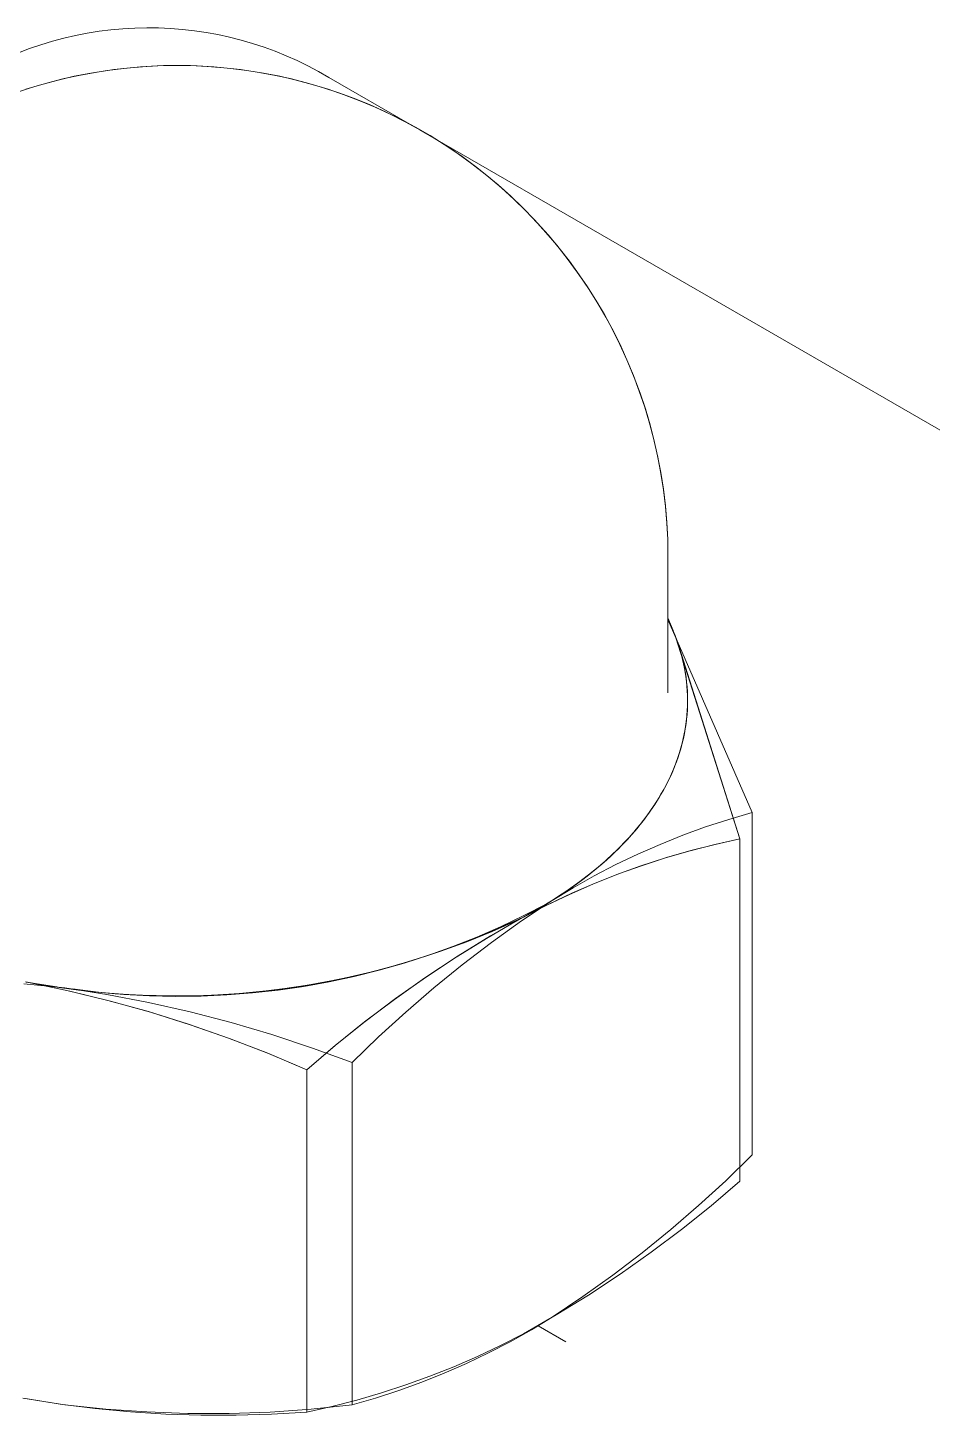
# Model space of a CAD drawing. Header units: inches. Extents: x -4 to 147, y -1 to 99.
# Drawn here: x 142.059 to 142.417, y 33.542 to 34.091 of the extents above; entities that cross this region are included whole.
import ezdxf

# ---------------------------------------------------------------- set-up
doc = ezdxf.new("R2010")
doc.units = ezdxf.units.IN
doc.layers.add('ZANO_R', color=7, linetype='Continuous', lineweight=0)

msp = doc.modelspace()

# ---------------------------------------------------------------- linework, layer by layer
at = {"layer": 'ZANO_R'}
for p, q in [((142.07317, 34.08724), (142.07778, 34.0883)), ((142.07778, 34.0883), (142.08242, 34.08921)), ((142.08242, 34.08921), (142.0871, 34.08996)), ((142.0871, 34.08996), (142.0918, 34.09055)), ((142.0918, 34.09055), (142.09651, 34.09098)), ((142.09651, 34.09098), (142.10124, 34.09125)), ((142.10124, 34.09125), (142.10597, 34.09136)), ((142.10597, 34.09136), (142.1107, 34.0913)), ((142.1107, 34.0913), (142.11543, 34.09109)), ((142.11543, 34.09109), (142.12015, 34.09072)), ((142.12015, 34.09072), (142.12485, 34.09018)), ((142.12485, 34.09018), (142.12953, 34.08949)), ((142.12953, 34.08949), (142.13419, 34.08864)), ((142.13419, 34.08864), (142.13882, 34.08763)), ((142.13882, 34.08763), (142.1434, 34.08646)), ((142.05516, 34.08143), (142.05958, 34.08311)), ((142.05958, 34.08311), (142.06406, 34.08464)), ((142.06406, 34.08464), (142.06859, 34.08602)), ((142.06859, 34.08602), (142.07317, 34.08724)), ((142.1434, 34.08646), (142.14795, 34.08514)), ((142.14795, 34.08514), (142.15245, 34.08366)), ((142.15245, 34.08366), (142.15689, 34.08203)), ((142.15689, 34.08203), (142.16128, 34.08026)), ((142.16128, 34.08026), (142.1656, 34.07833)), ((142.1656, 34.07833), (142.16986, 34.07626)), ((142.06674, 34.06954), (142.07321, 34.07119)), ((142.06674, 34.06954), (142.07321, 34.07119)), ((142.06674, 34.06954), (142.07321, 34.07119)), ((142.06674, 34.06954), (142.07321, 34.07119)), ((142.07084, 34.07061), (142.07729, 34.07211)), ((142.07321, 34.07119), (142.07973, 34.07261)), ((142.07321, 34.07119), (142.07973, 34.07261)), ((142.07321, 34.07119), (142.07973, 34.07261)), ((142.07321, 34.07119), (142.07973, 34.07261)), ((142.07729, 34.07211), (142.08378, 34.07338)), ((142.07973, 34.07261), (142.08629, 34.07381)), ((142.07973, 34.07261), (142.08629, 34.07381)), ((142.07973, 34.07261), (142.08629, 34.07381)), ((142.07973, 34.07261), (142.08629, 34.07381)), ((142.08378, 34.07338), (142.09032, 34.07444)), ((142.08629, 34.07381), (142.0929, 34.07479)), ((142.08629, 34.07381), (142.0929, 34.07479)), ((142.08629, 34.07381), (142.0929, 34.07479)), ((142.08629, 34.07381), (142.0929, 34.07479)), ((142.09032, 34.07444), (142.09689, 34.07527)), ((142.0929, 34.07479), (142.09947, 34.07553)), ((142.0929, 34.07479), (142.09947, 34.07553)), ((142.0929, 34.07479), (142.09947, 34.07553)), ((142.0929, 34.07479), (142.09947, 34.07553)), ((142.09689, 34.07527), (142.10348, 34.07588)), ((142.09947, 34.07553), (142.10608, 34.07605)), ((142.09947, 34.07553), (142.10608, 34.07605)), ((142.09947, 34.07553), (142.10608, 34.07605)), ((142.09947, 34.07553), (142.10608, 34.07605)), ((142.10348, 34.07588), (142.11009, 34.07626)), ((142.10608, 34.07605), (142.11269, 34.07635)), ((142.10608, 34.07605), (142.11269, 34.07635)), ((142.10608, 34.07605), (142.11269, 34.07635)), ((142.10608, 34.07605), (142.11269, 34.07635)), ((142.11009, 34.07626), (142.11671, 34.07641)), ((142.11269, 34.07635), (142.11931, 34.07641)), ((142.11269, 34.07635), (142.11931, 34.07641)), ((142.11269, 34.07635), (142.11931, 34.07641)), ((142.11269, 34.07635), (142.11931, 34.07641)), ((142.11671, 34.07641), (142.12333, 34.07635)), ((142.11931, 34.07641), (142.12593, 34.07626)), ((142.11931, 34.07641), (142.12593, 34.07626)), ((142.11931, 34.07641), (142.12593, 34.07626)), ((142.11931, 34.07641), (142.12593, 34.07626)), ((142.12333, 34.07635), (142.12995, 34.07605)), ((142.12593, 34.07626), (142.13254, 34.07588)), ((142.12593, 34.07626), (142.13254, 34.07588)), ((142.12593, 34.07626), (142.13254, 34.07588)), ((142.12593, 34.07626), (142.13254, 34.07588)), ((142.12995, 34.07605), (142.13655, 34.07553)), ((142.13254, 34.07588), (142.13913, 34.07527)), ((142.13254, 34.07588), (142.13913, 34.07527)), ((142.13254, 34.07588), (142.13913, 34.07527)), ((142.13254, 34.07588), (142.13913, 34.07527)), ((142.13655, 34.07553), (142.14313, 34.07479)), ((142.13913, 34.07527), (142.1457, 34.07444)), ((142.13913, 34.07527), (142.1457, 34.07444)), ((142.13913, 34.07527), (142.1457, 34.07444)), ((142.13913, 34.07527), (142.1457, 34.07444)), ((142.14313, 34.07479), (142.14973, 34.07381)), ((142.1457, 34.07444), (142.15224, 34.07338)), ((142.1457, 34.07444), (142.15224, 34.07338)), ((142.1457, 34.07444), (142.15224, 34.07338)), ((142.1457, 34.07444), (142.15224, 34.07338)), ((142.14973, 34.07381), (142.15629, 34.07261)), ((142.15224, 34.07338), (142.15874, 34.07211)), ((142.15224, 34.07338), (142.15874, 34.07211)), ((142.15224, 34.07338), (142.15874, 34.07211)), ((142.15224, 34.07338), (142.15874, 34.07211)), ((142.15629, 34.07261), (142.16281, 34.07119)), ((142.15874, 34.07211), (142.16519, 34.07061)), ((142.15874, 34.07211), (142.16519, 34.07061)), ((142.15874, 34.07211), (142.16519, 34.07061)), ((142.15874, 34.07211), (142.16519, 34.07061)), ((142.16281, 34.07119), (142.16928, 34.06954)), ((142.16986, 34.07626), (142.17404, 34.07404)), ((142.17404, 34.07404), (142.17815, 34.07169)), ((142.17815, 34.07169), (142.21017, 34.0532)), ((142.054, 34.06558), (142.06034, 34.06767)), ((142.054, 34.06558), (142.06034, 34.06767)), ((142.054, 34.06558), (142.06034, 34.06767)), ((142.054, 34.06558), (142.06034, 34.06767)), ((142.05811, 34.06696), (142.06444, 34.0689)), ((142.06034, 34.06767), (142.06674, 34.06954)), ((142.06034, 34.06767), (142.06674, 34.06954)), ((142.06034, 34.06767), (142.06674, 34.06954)), ((142.06034, 34.06767), (142.06674, 34.06954)), ((142.06444, 34.0689), (142.07084, 34.07061)), ((142.16519, 34.07061), (142.17158, 34.0689)), ((142.16519, 34.07061), (142.17158, 34.0689)), ((142.16519, 34.07061), (142.17158, 34.0689)), ((142.16519, 34.07061), (142.17158, 34.0689)), ((142.16928, 34.06954), (142.17569, 34.06767)), ((142.17158, 34.0689), (142.17791, 34.06696)), ((142.17158, 34.0689), (142.17791, 34.06696)), ((142.17158, 34.0689), (142.17791, 34.06696)), ((142.17158, 34.0689), (142.17791, 34.06696)), ((142.17569, 34.06767), (142.18203, 34.06558)), ((142.17791, 34.06696), (142.18418, 34.06482)), ((142.17791, 34.06696), (142.18418, 34.06482)), ((142.17791, 34.06696), (142.18418, 34.06482)), ((142.17791, 34.06696), (142.18418, 34.06482)), ((142.18203, 34.06558), (142.18829, 34.06328)), ((142.18418, 34.06482), (142.19036, 34.06246)), ((142.18418, 34.06482), (142.19036, 34.06246)), ((142.18418, 34.06482), (142.19036, 34.06246)), ((142.18418, 34.06482), (142.19036, 34.06246)), ((142.18829, 34.06328), (142.19447, 34.06076)), ((142.19036, 34.06246), (142.19647, 34.05989)), ((142.19036, 34.06246), (142.19647, 34.05989)), ((142.19036, 34.06246), (142.19647, 34.05989)), ((142.19036, 34.06246), (142.19647, 34.05989)), ((142.19447, 34.06076), (142.20056, 34.05803)), ((142.19647, 34.05989), (142.20248, 34.05712)), ((142.19647, 34.05989), (142.20248, 34.05712)), ((142.19647, 34.05989), (142.20248, 34.05712)), ((142.19647, 34.05989), (142.20248, 34.05712)), ((142.20056, 34.05803), (142.20655, 34.05509)), ((142.20248, 34.05712), (142.20839, 34.05414)), ((142.20248, 34.05712), (142.20839, 34.05414)), ((142.20248, 34.05712), (142.20839, 34.05414)), ((142.20248, 34.05712), (142.20839, 34.05414)), ((142.20655, 34.05509), (142.21244, 34.05196)), ((142.20839, 34.05414), (142.2142, 34.05096)), ((142.20839, 34.05414), (142.2142, 34.05096)), ((142.20839, 34.05414), (142.2142, 34.05096)), ((142.20839, 34.05414), (142.2142, 34.05096)), ((142.21244, 34.05196), (142.21822, 34.04862)), ((142.2142, 34.05096), (142.2199, 34.04759)), ((142.2142, 34.05096), (142.2199, 34.04759)), ((142.2142, 34.05096), (142.2199, 34.04759)), ((142.2142, 34.05096), (142.2199, 34.04759)), ((142.21822, 34.04862), (142.22388, 34.04508)), ((142.2199, 34.04759), (142.22548, 34.04403)), ((142.2199, 34.04759), (142.22548, 34.04403)), ((142.2199, 34.04759), (142.22548, 34.04403)), ((142.2199, 34.04759), (142.22548, 34.04403)), ((142.22025, 34.04738), (142.88646, 33.66274)), ((142.22388, 34.04508), (142.22941, 34.04135)), ((142.22548, 34.04403), (142.23094, 34.04028)), ((142.22548, 34.04403), (142.23094, 34.04028)), ((142.22548, 34.04403), (142.23094, 34.04028)), ((142.22548, 34.04403), (142.23094, 34.04028)), ((142.22941, 34.04135), (142.23482, 34.03743)), ((142.23094, 34.04028), (142.23626, 34.03634)), ((142.23094, 34.04028), (142.23626, 34.03634)), ((142.23094, 34.04028), (142.23626, 34.03634)), ((142.23094, 34.04028), (142.23626, 34.03634)), ((142.23482, 34.03743), (142.24008, 34.03334)), ((142.23626, 34.03634), (142.24145, 34.03222)), ((142.23626, 34.03634), (142.24145, 34.03222)), ((142.23626, 34.03634), (142.24145, 34.03222)), ((142.23626, 34.03634), (142.24145, 34.03222)), ((142.24008, 34.03334), (142.24521, 34.02906)), ((142.24145, 34.03222), (142.24649, 34.02794)), ((142.24145, 34.03222), (142.24649, 34.02794)), ((142.24145, 34.03222), (142.24649, 34.02794)), ((142.24145, 34.03222), (142.24649, 34.02794)), ((142.24521, 34.02906), (142.25018, 34.02461)), ((142.24649, 34.02794), (142.25139, 34.02348)), ((142.24649, 34.02794), (142.25139, 34.02348)), ((142.24649, 34.02794), (142.25139, 34.02348)), ((142.24649, 34.02794), (142.25139, 34.02348)), ((142.25018, 34.02461), (142.255, 34.01999)), ((142.25139, 34.02348), (142.25613, 34.01886)), ((142.25139, 34.02348), (142.25613, 34.01886)), ((142.25139, 34.02348), (142.25613, 34.01886)), ((142.25139, 34.02348), (142.25613, 34.01886)), ((142.255, 34.01999), (142.25965, 34.01521)), ((142.25613, 34.01886), (142.26071, 34.01407)), ((142.25613, 34.01886), (142.26071, 34.01407)), ((142.25613, 34.01886), (142.26071, 34.01407)), ((142.25613, 34.01886), (142.26071, 34.01407)), ((142.25965, 34.01521), (142.26414, 34.01027)), ((142.26071, 34.01407), (142.26513, 34.00914)), ((142.26071, 34.01407), (142.26513, 34.00914)), ((142.26071, 34.01407), (142.26513, 34.00914)), ((142.26071, 34.01407), (142.26513, 34.00914)), ((142.26414, 34.01027), (142.26846, 34.00518)), ((142.26513, 34.00914), (142.26937, 34.00406)), ((142.26513, 34.00914), (142.26937, 34.00406)), ((142.26513, 34.00914), (142.26937, 34.00406)), ((142.26513, 34.00914), (142.26937, 34.00406)), ((142.26846, 34.00518), (142.2726, 33.99995)), ((142.26937, 34.00406), (142.27344, 33.99884)), ((142.26937, 34.00406), (142.27344, 33.99884)), ((142.26937, 34.00406), (142.27344, 33.99884)), ((142.26937, 34.00406), (142.27344, 33.99884)), ((142.2726, 33.99995), (142.27656, 33.99457)), ((142.27344, 33.99884), (142.27733, 33.99348)), ((142.27344, 33.99884), (142.27733, 33.99348)), ((142.27344, 33.99884), (142.27733, 33.99348)), ((142.27344, 33.99884), (142.27733, 33.99348)), ((142.27656, 33.99457), (142.28033, 33.98907)), ((142.27733, 33.99348), (142.28103, 33.98799)), ((142.27733, 33.99348), (142.28103, 33.98799)), ((142.27733, 33.99348), (142.28103, 33.98799)), ((142.27733, 33.99348), (142.28103, 33.98799)), ((142.28033, 33.98907), (142.28391, 33.98343)), ((142.28103, 33.98799), (142.28455, 33.98238)), ((142.28103, 33.98799), (142.28455, 33.98238)), ((142.28103, 33.98799), (142.28455, 33.98238)), ((142.28103, 33.98799), (142.28455, 33.98238)), ((142.28391, 33.98343), (142.28729, 33.97768)), ((142.28455, 33.98238), (142.28787, 33.97665)), ((142.28455, 33.98238), (142.28787, 33.97665)), ((142.28455, 33.98238), (142.28787, 33.97665)), ((142.28455, 33.98238), (142.28787, 33.97665)), ((142.28729, 33.97768), (142.29048, 33.97182)), ((142.28787, 33.97665), (142.291, 33.97081)), ((142.28787, 33.97665), (142.291, 33.97081)), ((142.28787, 33.97665), (142.291, 33.97081)), ((142.28787, 33.97665), (142.291, 33.97081)), ((142.29048, 33.97182), (142.29346, 33.96585)), ((142.291, 33.97081), (142.29392, 33.96487)), ((142.291, 33.97081), (142.29392, 33.96487)), ((142.291, 33.97081), (142.29392, 33.96487)), ((142.291, 33.97081), (142.29392, 33.96487)), ((142.29346, 33.96585), (142.29623, 33.95978)), ((142.29392, 33.96487), (142.29664, 33.95884)), ((142.29392, 33.96487), (142.29664, 33.95884)), ((142.29392, 33.96487), (142.29664, 33.95884)), ((142.29392, 33.96487), (142.29664, 33.95884)), ((142.29623, 33.95978), (142.2988, 33.95362)), ((142.29664, 33.95884), (142.29916, 33.95271)), ((142.29664, 33.95884), (142.29916, 33.95271)), ((142.29664, 33.95884), (142.29916, 33.95271)), ((142.29664, 33.95884), (142.29916, 33.95271)), ((142.2988, 33.95362), (142.30115, 33.94737)), ((142.29916, 33.95271), (142.30145, 33.94654)), ((142.29916, 33.95271), (142.30145, 33.94654)), ((142.29916, 33.95271), (142.30145, 33.94654)), ((142.29916, 33.95271), (142.30145, 33.94654)), ((142.30115, 33.94737), (142.30329, 33.94105)), ((142.30145, 33.94654), (142.30353, 33.94029)), ((142.30145, 33.94654), (142.30353, 33.94029)), ((142.30145, 33.94654), (142.30353, 33.94029)), ((142.30145, 33.94654), (142.30353, 33.94029)), ((142.30329, 33.94105), (142.30521, 33.93466)), ((142.30353, 33.94029), (142.3054, 33.93398)), ((142.30353, 33.94029), (142.3054, 33.93398)), ((142.30353, 33.94029), (142.3054, 33.93398)), ((142.30353, 33.94029), (142.3054, 33.93398)), ((142.30521, 33.93466), (142.30691, 33.92821)), ((142.3054, 33.93398), (142.30706, 33.9276)), ((142.3054, 33.93398), (142.30706, 33.9276)), ((142.3054, 33.93398), (142.30706, 33.9276)), ((142.3054, 33.93398), (142.30706, 33.9276)), ((142.30691, 33.92821), (142.30839, 33.9217)), ((142.30706, 33.9276), (142.30849, 33.92118)), ((142.30706, 33.9276), (142.30849, 33.92118)), ((142.30706, 33.9276), (142.30849, 33.92118)), ((142.30706, 33.9276), (142.30849, 33.92118)), ((142.30839, 33.9217), (142.30964, 33.91514)), ((142.30849, 33.92118), (142.30971, 33.91471)), ((142.30849, 33.92118), (142.30971, 33.91471)), ((142.30849, 33.92118), (142.30971, 33.91471)), ((142.30849, 33.92118), (142.30971, 33.91471)), ((142.30964, 33.91514), (142.31066, 33.90855)), ((142.30971, 33.91471), (142.31071, 33.9082)), ((142.30971, 33.91471), (142.31071, 33.9082)), ((142.30971, 33.91471), (142.31071, 33.9082)), ((142.30971, 33.91471), (142.31071, 33.9082)), ((142.31066, 33.90855), (142.31146, 33.90192)), ((142.31071, 33.9082), (142.31149, 33.90166)), ((142.31071, 33.9082), (142.31149, 33.90166)), ((142.31071, 33.9082), (142.31149, 33.90166)), ((142.31071, 33.9082), (142.31149, 33.90166)), ((142.31146, 33.90192), (142.31204, 33.89527)), ((142.31149, 33.90166), (142.31205, 33.8951)), ((142.31149, 33.90166), (142.31205, 33.8951)), ((142.31149, 33.90166), (142.31205, 33.8951)), ((142.31149, 33.90166), (142.31205, 33.8951)), ((142.31204, 33.89527), (142.31238, 33.88861)), ((142.31205, 33.8951), (142.31238, 33.88852)), ((142.31205, 33.8951), (142.31238, 33.88852)), ((142.31205, 33.8951), (142.31238, 33.88852)), ((142.31205, 33.8951), (142.31238, 33.88852)), ((142.31238, 33.88861), (142.31249, 33.88194)), ((142.31238, 33.88852), (142.31249, 33.88194)), ((142.31238, 33.88852), (142.31249, 33.88194)), ((142.31238, 33.88852), (142.31249, 33.88194)), ((142.31238, 33.88852), (142.31249, 33.88194)), ((142.31249, 33.88194), (142.31249, 33.82782)), ((142.31249, 33.88194), (142.31249, 33.82782)), ((142.31249, 33.88194), (142.31249, 33.82782)), ((142.31249, 33.88194), (142.31249, 33.82782)), ((142.31249, 33.88194), (142.31249, 33.82782)), ((142.31249, 33.8575), (142.3145, 33.85254)), ((142.31249, 33.85749), (142.3145, 33.85254)), ((142.31249, 33.85749), (142.31496, 33.85136)), ((142.31249, 33.85749), (142.31461, 33.85226)), ((142.34584, 33.78035), (142.31249, 33.85693)), ((142.3135, 33.85475), (142.31249, 33.85685)), ((142.31249, 33.85685), (142.31331, 33.85514)), ((142.3135, 33.85475), (142.31249, 33.85685)), ((142.3135, 33.85475), (142.31249, 33.85685)), ((142.3135, 33.85475), (142.31249, 33.85685)), ((142.31331, 33.85514), (142.31409, 33.85343)), ((142.31444, 33.85262), (142.3135, 33.85475)), ((142.31444, 33.85262), (142.3135, 33.85475)), ((142.31444, 33.85262), (142.3135, 33.85475)), ((142.31444, 33.85262), (142.3135, 33.85475)), ((142.31409, 33.85343), (142.31482, 33.8517)), ((142.31531, 33.85047), (142.31444, 33.85262)), ((142.31531, 33.85047), (142.31444, 33.85262)), ((142.31531, 33.85047), (142.31444, 33.85262)), ((142.31531, 33.85047), (142.31444, 33.85262)), ((142.31482, 33.8517), (142.31551, 33.84996)), ((142.31598, 33.84871), (142.31531, 33.85047)), ((142.31598, 33.84871), (142.31531, 33.85047)), ((142.31599, 33.84868), (142.31531, 33.85047)), ((142.31599, 33.84868), (142.31531, 33.85047)), ((142.31551, 33.84996), (142.31616, 33.8482)), ((142.31566, 33.84958), (142.34101, 33.76995)), ((142.31659, 33.84694), (142.31598, 33.84871)), ((142.31659, 33.84694), (142.31598, 33.84871)), ((142.31661, 33.84688), (142.31599, 33.84868)), ((142.31661, 33.84688), (142.31599, 33.84868)), ((142.31601, 33.84869), (142.34101, 33.76995)), ((142.31613, 33.84837), (142.34101, 33.76995)), ((142.31613, 33.84836), (142.34101, 33.76995)), ((142.31616, 33.8482), (142.31676, 33.84644)), ((142.31717, 33.84515), (142.31659, 33.84694)), ((142.31717, 33.84515), (142.31659, 33.84694)), ((142.31719, 33.84507), (142.31661, 33.84688)), ((142.31719, 33.84507), (142.31661, 33.84688)), ((142.31676, 33.84644), (142.31732, 33.84466)), ((142.31769, 33.84336), (142.31717, 33.84515)), ((142.31769, 33.84336), (142.31717, 33.84515)), ((142.31773, 33.84324), (142.31719, 33.84507)), ((142.31773, 33.84324), (142.31719, 33.84507)), ((142.31732, 33.84466), (142.31783, 33.84287)), ((142.31817, 33.84155), (142.31769, 33.84336)), ((142.31817, 33.84155), (142.31769, 33.84336)), ((142.31821, 33.84141), (142.31773, 33.84324)), ((142.31821, 33.84141), (142.31773, 33.84324)), ((142.31783, 33.84287), (142.31829, 33.84108)), ((142.3186, 33.83974), (142.31817, 33.84155)), ((142.3186, 33.83974), (142.31817, 33.84155)), ((142.31864, 33.83956), (142.31821, 33.84141)), ((142.31864, 33.83956), (142.31821, 33.84141)), ((142.31829, 33.84108), (142.31871, 33.83927)), ((142.31899, 33.83791), (142.3186, 33.83974)), ((142.31899, 33.83791), (142.3186, 33.83974)), ((142.31903, 33.8377), (142.31864, 33.83956)), ((142.31903, 33.8377), (142.31864, 33.83956)), ((142.31871, 33.83927), (142.31907, 33.83746)), ((142.31932, 33.83607), (142.31899, 33.83791)), ((142.31932, 33.83607), (142.31899, 33.83791)), ((142.31936, 33.83584), (142.31903, 33.8377)), ((142.31936, 33.83584), (142.31903, 33.8377)), ((142.31907, 33.83746), (142.31939, 33.83564)), ((142.31961, 33.83423), (142.31932, 33.83607)), ((142.31961, 33.83423), (142.31932, 33.83607)), ((142.31964, 33.83396), (142.31936, 33.83584)), ((142.31964, 33.83396), (142.31936, 33.83584)), ((142.31939, 33.83564), (142.31967, 33.83381)), ((142.31984, 33.83237), (142.31961, 33.83423)), ((142.31984, 33.83237), (142.31961, 33.83423)), ((142.31988, 33.83208), (142.31964, 33.83396)), ((142.31988, 33.83208), (142.31964, 33.83396)), ((142.31967, 33.83381), (142.31989, 33.83197)), ((142.32003, 33.83051), (142.31984, 33.83237)), ((142.32003, 33.83051), (142.31984, 33.83237)), ((142.32005, 33.83019), (142.31988, 33.83208)), ((142.32005, 33.83019), (142.31988, 33.83208)), ((142.31989, 33.83197), (142.32006, 33.83013)), ((142.32016, 33.82865), (142.32003, 33.83051)), ((142.32016, 33.82865), (142.32003, 33.83051)), ((142.32018, 33.82829), (142.32005, 33.83019)), ((142.32018, 33.82829), (142.32005, 33.83019)), ((142.32006, 33.83013), (142.32018, 33.82829)), ((142.32024, 33.82677), (142.32016, 33.82865)), ((142.32024, 33.82677), (142.32016, 33.82865)), ((142.32018, 33.82829), (142.32025, 33.82644)), ((142.32025, 33.82638), (142.32018, 33.82829)), ((142.32025, 33.82638), (142.32018, 33.82829)), ((142.32027, 33.82489), (142.32024, 33.82677)), ((142.32027, 33.82489), (142.32024, 33.82677)), ((142.32027, 33.82458), (142.32024, 33.82272)), ((142.32024, 33.82256), (142.32027, 33.82447)), ((142.32024, 33.82256), (142.32027, 33.82447)), ((142.32025, 33.82644), (142.32027, 33.82458)), ((142.32027, 33.82447), (142.32025, 33.82638)), ((142.32027, 33.82447), (142.32025, 33.82638)), ((142.32025, 33.82301), (142.32027, 33.82489)), ((142.32025, 33.82301), (142.32027, 33.82489)), ((142.3198, 33.8168), (142.32, 33.81872)), ((142.3198, 33.8168), (142.32, 33.81872)), ((142.32003, 33.819), (142.31984, 33.81714)), ((142.31986, 33.81734), (142.32004, 33.81923)), ((142.31986, 33.81734), (142.32004, 33.81923)), ((142.32, 33.81872), (142.32015, 33.82064)), ((142.32, 33.81872), (142.32015, 33.82064)), ((142.32016, 33.82086), (142.32003, 33.819)), ((142.32004, 33.81923), (142.32017, 33.82112)), ((142.32004, 33.81923), (142.32017, 33.82112)), ((142.32015, 33.82064), (142.32024, 33.82256)), ((142.32015, 33.82064), (142.32024, 33.82256)), ((142.32024, 33.82272), (142.32016, 33.82086)), ((142.32017, 33.82112), (142.32025, 33.82301)), ((142.32017, 33.82112), (142.32025, 33.82301)), ((142.31886, 33.81102), (142.31923, 33.81295)), ((142.31886, 33.81102), (142.31923, 33.81295)), ((142.31931, 33.81341), (142.31897, 33.81155)), ((142.31899, 33.81165), (142.31934, 33.81355)), ((142.31899, 33.81165), (142.31934, 33.81355)), ((142.31923, 33.81295), (142.31954, 33.81487)), ((142.31923, 33.81295), (142.31954, 33.81487)), ((142.3196, 33.81527), (142.31931, 33.81341)), ((142.31934, 33.81355), (142.31963, 33.81544)), ((142.31934, 33.81355), (142.31963, 33.81544)), ((142.31954, 33.81487), (142.3198, 33.8168)), ((142.31954, 33.81487), (142.3198, 33.8168)), ((142.31984, 33.81714), (142.3196, 33.81527)), ((142.31963, 33.81544), (142.31986, 33.81734)), ((142.31963, 33.81544), (142.31986, 33.81734)), ((142.31743, 33.80525), (142.31796, 33.80717)), ((142.31743, 33.80525), (142.31796, 33.80717)), ((142.31763, 33.80597), (142.31814, 33.80786)), ((142.31763, 33.80597), (142.31814, 33.80786)), ((142.31813, 33.80783), (142.31763, 33.80597)), ((142.31796, 33.80717), (142.31844, 33.80909)), ((142.31796, 33.80717), (142.31844, 33.80909)), ((142.31858, 33.80969), (142.31813, 33.80783)), ((142.31814, 33.80786), (142.31859, 33.80976)), ((142.31814, 33.80786), (142.31859, 33.80976)), ((142.31844, 33.80909), (142.31886, 33.81102)), ((142.31844, 33.80909), (142.31886, 33.81102)), ((142.31897, 33.81155), (142.31858, 33.80969)), ((142.31859, 33.80976), (142.31899, 33.81165)), ((142.31859, 33.80976), (142.31899, 33.81165)), ((142.31579, 33.80032), (142.31646, 33.8022)), ((142.31579, 33.80032), (142.31646, 33.8022)), ((142.31648, 33.80228), (142.31583, 33.80044)), ((142.31619, 33.80142), (142.31683, 33.80333)), ((142.31619, 33.80142), (142.31683, 33.80333)), ((142.31646, 33.8022), (142.31707, 33.80408)), ((142.31646, 33.8022), (142.31707, 33.80408)), ((142.31708, 33.80412), (142.31648, 33.80228)), ((142.31683, 33.80333), (142.31743, 33.80525)), ((142.31683, 33.80333), (142.31743, 33.80525)), ((142.31707, 33.80408), (142.31763, 33.80597)), ((142.31707, 33.80408), (142.31763, 33.80597)), ((142.31763, 33.80597), (142.31708, 33.80412)), ((142.31345, 33.79471), (142.31428, 33.79657)), ((142.31345, 33.79471), (142.31428, 33.79657)), ((142.31437, 33.79677), (142.31357, 33.79495)), ((142.31391, 33.79571), (142.31472, 33.79761)), ((142.31391, 33.79571), (142.31472, 33.79761)), ((142.31428, 33.79657), (142.31506, 33.79844)), ((142.31428, 33.79657), (142.31506, 33.79844)), ((142.31513, 33.7986), (142.31437, 33.79677)), ((142.31472, 33.79761), (142.31548, 33.79951)), ((142.31472, 33.79761), (142.31548, 33.79951)), ((142.31506, 33.79844), (142.31579, 33.80032)), ((142.31506, 33.79844), (142.31579, 33.80032)), ((142.31583, 33.80044), (142.31513, 33.7986)), ((142.31548, 33.79951), (142.31619, 33.80142)), ((142.31548, 33.79951), (142.31619, 33.80142)), ((142.31064, 33.78917), (142.31163, 33.791)), ((142.31064, 33.78917), (142.31163, 33.791)), ((142.3118, 33.79134), (142.31085, 33.78954)), ((142.31113, 33.79007), (142.31211, 33.79194)), ((142.31113, 33.79007), (142.31211, 33.79194)), ((142.31163, 33.791), (142.31257, 33.79285)), ((142.31163, 33.791), (142.31257, 33.79285)), ((142.31271, 33.79314), (142.3118, 33.79134)), ((142.31211, 33.79194), (142.31304, 33.79382)), ((142.31211, 33.79194), (142.31304, 33.79382)), ((142.31257, 33.79285), (142.31345, 33.79471)), ((142.31257, 33.79285), (142.31345, 33.79471)), ((142.31357, 33.79495), (142.31271, 33.79314)), ((142.31304, 33.79382), (142.31391, 33.79571)), ((142.31304, 33.79382), (142.31391, 33.79571)), ((142.30736, 33.78371), (142.3085, 33.78552)), ((142.30736, 33.78371), (142.3085, 33.78552)), ((142.30879, 33.78599), (142.30769, 33.78423)), ((142.30787, 33.78451), (142.30901, 33.78636)), ((142.30787, 33.78451), (142.30901, 33.78636)), ((142.3085, 33.78552), (142.3096, 33.78734)), ((142.3085, 33.78552), (142.3096, 33.78734)), ((142.30984, 33.78776), (142.30879, 33.78599)), ((142.30901, 33.78636), (142.3101, 33.78821)), ((142.30901, 33.78636), (142.3101, 33.78821)), ((142.3096, 33.78734), (142.31064, 33.78917)), ((142.3096, 33.78734), (142.31064, 33.78917)), ((142.31085, 33.78954), (142.30984, 33.78776)), ((142.3101, 33.78821), (142.31113, 33.79007)), ((142.3101, 33.78821), (142.31113, 33.79007)), ((142.30362, 33.77837), (142.30491, 33.78014)), ((142.30362, 33.77837), (142.30491, 33.78014)), ((142.30535, 33.78074), (142.3041, 33.77902)), ((142.30414, 33.77907), (142.30543, 33.78087)), ((142.30414, 33.77907), (142.30543, 33.78087)), ((142.30491, 33.78014), (142.30616, 33.78192)), ((142.30491, 33.78014), (142.30616, 33.78192)), ((142.30654, 33.78248), (142.30535, 33.78074)), ((142.30543, 33.78087), (142.30668, 33.78269)), ((142.30543, 33.78087), (142.30668, 33.78269)), ((142.30616, 33.78192), (142.30736, 33.78371)), ((142.30616, 33.78192), (142.30736, 33.78371)), ((142.30769, 33.78423), (142.30654, 33.78248)), ((142.30668, 33.78269), (142.30787, 33.78451)), ((142.30668, 33.78269), (142.30787, 33.78451)), ((142.33657, 33.77766), (142.34584, 33.78035)), ((142.34584, 33.78035), (142.34584, 33.64471)), ((142.29944, 33.77315), (142.30088, 33.77487)), ((142.29944, 33.77315), (142.30088, 33.77487)), ((142.29995, 33.77375), (142.30139, 33.77551)), ((142.29995, 33.77375), (142.30139, 33.77551)), ((142.30148, 33.77562), (142.30011, 33.77394)), ((142.30088, 33.77487), (142.30227, 33.77661)), ((142.30088, 33.77487), (142.30227, 33.77661)), ((142.30139, 33.77551), (142.30279, 33.77728)), ((142.30139, 33.77551), (142.30279, 33.77728)), ((142.30282, 33.77731), (142.30148, 33.77562)), ((142.30227, 33.77661), (142.30362, 33.77837)), ((142.30227, 33.77661), (142.30362, 33.77837)), ((142.30279, 33.77728), (142.30414, 33.77907)), ((142.30279, 33.77728), (142.30414, 33.77907)), ((142.3041, 33.77902), (142.30282, 33.77731)), ((142.31834, 33.77137), (142.3274, 33.77466)), ((142.3274, 33.77466), (142.33657, 33.77766)), ((142.29368, 33.76689), (142.29532, 33.76858)), ((142.29368, 33.76689), (142.29532, 33.76858)), ((142.29572, 33.76901), (142.29417, 33.7674)), ((142.29483, 33.76808), (142.29641, 33.76975)), ((142.29483, 33.76808), (142.29641, 33.76975)), ((142.29532, 33.76858), (142.29691, 33.77029)), ((142.29532, 33.76858), (142.29691, 33.77029)), ((142.29722, 33.77064), (142.29572, 33.76901)), ((142.29641, 33.76975), (142.29795, 33.77144)), ((142.29641, 33.76975), (142.29795, 33.77144)), ((142.29691, 33.77029), (142.29845, 33.77201)), ((142.29691, 33.77029), (142.29845, 33.77201)), ((142.29869, 33.77228), (142.29722, 33.77064)), ((142.29795, 33.77144), (142.29944, 33.77315)), ((142.29795, 33.77144), (142.29944, 33.77315)), ((142.29845, 33.77201), (142.29995, 33.77375)), ((142.29845, 33.77201), (142.29995, 33.77375)), ((142.30011, 33.77394), (142.29869, 33.77228)), ((142.30938, 33.76778), (142.31834, 33.77137)), ((142.34101, 33.76995), (142.33108, 33.76774)), ((142.34101, 33.76995), (142.33108, 33.76774)), ((142.34101, 33.76995), (142.33108, 33.76774)), ((142.34101, 33.76995), (142.33123, 33.76777)), ((142.34101, 33.63431), (142.34101, 33.76995)), ((142.34101, 33.63431), (142.34101, 33.76995)), ((142.34101, 33.63431), (142.34101, 33.76995)), ((142.34101, 33.63431), (142.34101, 33.76995)), ((142.29096, 33.76423), (142.2876, 33.76114)), ((142.28808, 33.76156), (142.28983, 33.76316)), ((142.28808, 33.76156), (142.28983, 33.76316)), ((142.2885, 33.76194), (142.29027, 33.76357)), ((142.2885, 33.76194), (142.29027, 33.76357)), ((142.28983, 33.76316), (142.29154, 33.76478)), ((142.28983, 33.76316), (142.29154, 33.76478)), ((142.29027, 33.76357), (142.292, 33.76522)), ((142.29027, 33.76357), (142.292, 33.76522)), ((142.29259, 33.7658), (142.29096, 33.76423)), ((142.29154, 33.76478), (142.29321, 33.76642)), ((142.29154, 33.76478), (142.29321, 33.76642)), ((142.29185, 33.75974), (142.30055, 33.7639)), ((142.292, 33.76522), (142.29368, 33.76689)), ((142.292, 33.76522), (142.29368, 33.76689)), ((142.29417, 33.7674), (142.29259, 33.7658)), ((142.29321, 33.76642), (142.29483, 33.76808)), ((142.29321, 33.76642), (142.29483, 33.76808)), ((142.30055, 33.7639), (142.30938, 33.76778)), ((142.32123, 33.76522), (142.31146, 33.76238)), ((142.32123, 33.76522), (142.31146, 33.76238)), ((142.32123, 33.76522), (142.31146, 33.76238)), ((142.32151, 33.76529), (142.31188, 33.76251)), ((142.33108, 33.76774), (142.32123, 33.76522)), ((142.33108, 33.76774), (142.32123, 33.76522)), ((142.33108, 33.76774), (142.32123, 33.76522)), ((142.33123, 33.76777), (142.32151, 33.76529)), ((142.28409, 33.75812), (142.28045, 33.75519)), ((142.28101, 33.75564), (142.28484, 33.75875)), ((142.28101, 33.75564), (142.28484, 33.75875)), ((142.28259, 33.75689), (142.28629, 33.75999)), ((142.28259, 33.75689), (142.28629, 33.75999)), ((142.28329, 33.75529), (142.29185, 33.75974)), ((142.2876, 33.76114), (142.28409, 33.75812)), ((142.28484, 33.75875), (142.28669, 33.76033)), ((142.28484, 33.75875), (142.28669, 33.76033)), ((142.28629, 33.75999), (142.28808, 33.76156)), ((142.28629, 33.75999), (142.28808, 33.76156)), ((142.28669, 33.76033), (142.2885, 33.76194)), ((142.28669, 33.76033), (142.2885, 33.76194)), ((142.30179, 33.75923), (142.29223, 33.75578)), ((142.30179, 33.75923), (142.29223, 33.75578)), ((142.30179, 33.75923), (142.29223, 33.75578)), ((142.30235, 33.75942), (142.29291, 33.75603)), ((142.31146, 33.76238), (142.30179, 33.75923)), ((142.31146, 33.76238), (142.30179, 33.75923)), ((142.31146, 33.76238), (142.30179, 33.75923)), ((142.31188, 33.76251), (142.30235, 33.75942)), ((142.27667, 33.75234), (142.27277, 33.74959)), ((142.27292, 33.74969), (142.27704, 33.75262)), ((142.27292, 33.74969), (142.27704, 33.75262)), ((142.28359, 33.75235), (142.27438, 33.74838)), ((142.27474, 33.75096), (142.27873, 33.75388)), ((142.27474, 33.75096), (142.27873, 33.75388)), ((142.27488, 33.75056), (142.28329, 33.75529)), ((142.28045, 33.75519), (142.27667, 33.75234)), ((142.27704, 33.75262), (142.28101, 33.75564)), ((142.27704, 33.75262), (142.28101, 33.75564)), ((142.27873, 33.75388), (142.28259, 33.75689)), ((142.27873, 33.75388), (142.28259, 33.75689)), ((142.29223, 33.75578), (142.28278, 33.75202)), ((142.29223, 33.75578), (142.28278, 33.75202)), ((142.29223, 33.75578), (142.28278, 33.75202)), ((142.29291, 33.75603), (142.28359, 33.75235)), ((142.27345, 33.74796), (142.26426, 33.74361)), ((142.27345, 33.74796), (142.26426, 33.74361)), ((142.27345, 33.74796), (142.26426, 33.74361)), ((142.26429, 33.74413), (142.26867, 33.74686)), ((142.26429, 33.74413), (142.26867, 33.74686)), ((142.27438, 33.74838), (142.26531, 33.74413)), ((142.26636, 33.74539), (142.27061, 33.74813)), ((142.26636, 33.74539), (142.27061, 33.74813)), ((142.26663, 33.74556), (142.27488, 33.75056)), ((142.26867, 33.74686), (142.27292, 33.74969)), ((142.26867, 33.74686), (142.27292, 33.74969)), ((142.27277, 33.74959), (142.26876, 33.74692)), ((142.27061, 33.74813), (142.27474, 33.75096)), ((142.27061, 33.74813), (142.27474, 33.75096)), ((142.28278, 33.75202), (142.27345, 33.74796)), ((142.28278, 33.75202), (142.27345, 33.74796)), ((142.28278, 33.75202), (142.27345, 33.74796)), ((142.2545, 33.73743), (142.26663, 33.74556)), ((142.26426, 33.74361), (142.25521, 33.73897)), ((142.26426, 33.74361), (142.25521, 33.73897)), ((142.26426, 33.74361), (142.25521, 33.73897)), ((142.25521, 33.73897), (142.2598, 33.7415)), ((142.25521, 33.73897), (142.2598, 33.7415)), ((142.26446, 33.74423), (142.25539, 33.73953)), ((142.26531, 33.74413), (142.25637, 33.73958)), ((142.25752, 33.74022), (142.26199, 33.74276)), ((142.25752, 33.74022), (142.26199, 33.74276)), ((142.2598, 33.7415), (142.26429, 33.74413)), ((142.2598, 33.7415), (142.26429, 33.74413)), ((142.26199, 33.74276), (142.26636, 33.74539)), ((142.26199, 33.74276), (142.26636, 33.74539)), ((142.25404, 33.73835), (142.2412, 33.73092)), ((142.25521, 33.73897), (142.24218, 33.73149)), ((142.25521, 33.73897), (142.24218, 33.73149)), ((142.25521, 33.73897), (142.24218, 33.73149)), ((142.24263, 33.72893), (142.2545, 33.73743)), ((142.24289, 33.73328), (142.25286, 33.73774)), ((142.24289, 33.73328), (142.25286, 33.73774)), ((142.24553, 33.73453), (142.25521, 33.73897)), ((142.24553, 33.73453), (142.25521, 33.73897)), ((142.25539, 33.73953), (142.24617, 33.73514)), ((142.22575, 33.72662), (142.23571, 33.73041)), ((142.22575, 33.72662), (142.23571, 33.73041)), ((142.2368, 33.73106), (142.22731, 33.72729)), ((142.2412, 33.73092), (142.22859, 33.7231)), ((142.24218, 33.73149), (142.22938, 33.72361)), ((142.24218, 33.73149), (142.22938, 33.72361)), ((142.24218, 33.73149), (142.22938, 33.72361)), ((142.23277, 33.72917), (142.24289, 33.73328)), ((142.23277, 33.72917), (142.24289, 33.73328)), ((142.23571, 33.73041), (142.24553, 33.73453)), ((142.23571, 33.73041), (142.24553, 33.73453)), ((142.24617, 33.73514), (142.2368, 33.73106)), ((142.21214, 33.722), (142.22251, 33.72541)), ((142.21214, 33.722), (142.22251, 33.72541)), ((142.21568, 33.72317), (142.22575, 33.72662)), ((142.21568, 33.72317), (142.22575, 33.72662)), ((142.22731, 33.72729), (142.21769, 33.72384)), ((142.22251, 33.72541), (142.23277, 33.72917)), ((142.22251, 33.72541), (142.23277, 33.72917)), ((142.23102, 33.72007), (142.24263, 33.72893)), ((142.19521, 33.71729), (142.20549, 33.72006)), ((142.19521, 33.71729), (142.20549, 33.72006)), ((142.20797, 33.72071), (142.19814, 33.71791)), ((142.20165, 33.71894), (142.21214, 33.722)), ((142.20165, 33.71894), (142.21214, 33.722)), ((142.20549, 33.72006), (142.21568, 33.72317)), ((142.20549, 33.72006), (142.21568, 33.72317)), ((142.21769, 33.72384), (142.20797, 33.72071)), ((142.22859, 33.7231), (142.21622, 33.71491)), ((142.22938, 33.72361), (142.21684, 33.71533)), ((142.22938, 33.72361), (142.21684, 33.71533)), ((142.22938, 33.72361), (142.21684, 33.71533)), ((142.21969, 33.71087), (142.23102, 33.72007)), ((142.16964, 33.71195), (142.18039, 33.71392)), ((142.16964, 33.71195), (142.18039, 33.71392)), ((142.1744, 33.71279), (142.18484, 33.71486)), ((142.1744, 33.71279), (142.18484, 33.71486)), ((142.18823, 33.71544), (142.17824, 33.7133)), ((142.18039, 33.71392), (142.19106, 33.71625)), ((142.18039, 33.71392), (142.19106, 33.71625)), ((142.18484, 33.71486), (142.19521, 33.71729)), ((142.18484, 33.71486), (142.19521, 33.71729)), ((142.19814, 33.71791), (142.18823, 33.71544)), ((142.19106, 33.71625), (142.20165, 33.71894)), ((142.19106, 33.71625), (142.20165, 33.71894)), ((142.21622, 33.71491), (142.20411, 33.70634)), ((142.21684, 33.71533), (142.20456, 33.70668)), ((142.21684, 33.71533), (142.20456, 33.70668)), ((142.21684, 33.71533), (142.20456, 33.70668)), ((142.05728, 33.71257), (142.0735, 33.71086)), ((142.07428, 33.70987), (142.0579, 33.71327)), ((142.07428, 33.70987), (142.0579, 33.71327)), ((142.0579, 33.71327), (142.0684, 33.71146)), ((142.0579, 33.71327), (142.0684, 33.71146)), ((142.07428, 33.70987), (142.0579, 33.71327)), ((142.06435, 33.71218), (142.05828, 33.7132)), ((142.07556, 33.70959), (142.05942, 33.713)), ((142.06094, 33.71274), (142.07172, 33.71099)), ((142.06094, 33.71274), (142.07172, 33.71099)), ((142.07042, 33.71128), (142.06435, 33.71218)), ((142.0684, 33.71146), (142.07895, 33.70999)), ((142.0684, 33.71146), (142.07895, 33.70999)), ((142.07172, 33.71099), (142.08255, 33.70961)), ((142.07172, 33.71099), (142.08255, 33.70961)), ((142.0735, 33.71086), (142.09015, 33.70824)), ((142.09053, 33.70593), (142.07428, 33.70987)), ((142.09053, 33.70593), (142.07428, 33.70987)), ((142.09053, 33.70593), (142.07428, 33.70987)), ((142.09159, 33.70566), (142.07556, 33.70959)), ((142.08674, 33.70923), (142.0766, 33.71047)), ((142.07895, 33.70999), (142.08954, 33.70888)), ((142.07895, 33.70999), (142.08954, 33.70888)), ((142.08255, 33.70961), (142.09343, 33.7086)), ((142.08255, 33.70961), (142.09343, 33.7086)), ((142.09691, 33.70832), (142.08674, 33.70923)), ((142.08954, 33.70888), (142.10016, 33.70813)), ((142.08954, 33.70888), (142.10016, 33.70813)), ((142.09015, 33.70824), (142.1067, 33.70508)), ((142.09343, 33.7086), (142.10434, 33.70796)), ((142.09343, 33.7086), (142.10434, 33.70796)), ((142.10711, 33.70775), (142.09691, 33.70832)), ((142.10016, 33.70813), (142.1108, 33.70773)), ((142.10016, 33.70813), (142.1108, 33.70773)), ((142.12618, 33.7078), (142.13709, 33.70828)), ((142.12618, 33.7078), (142.13709, 33.70828)), ((142.13775, 33.70809), (142.12754, 33.70764)), ((142.1321, 33.70799), (142.14273, 33.70866)), ((142.1321, 33.70799), (142.14273, 33.70866)), ((142.13709, 33.70828), (142.14798, 33.70913)), ((142.13709, 33.70828), (142.14798, 33.70913)), ((142.14793, 33.70889), (142.13775, 33.70809)), ((142.14273, 33.70866), (142.15333, 33.70968)), ((142.14273, 33.70866), (142.15333, 33.70968)), ((142.15808, 33.71002), (142.14793, 33.70889)), ((142.14798, 33.70913), (142.15884, 33.71036)), ((142.14798, 33.70913), (142.15884, 33.71036)), ((142.15333, 33.70968), (142.16389, 33.71106)), ((142.15333, 33.70968), (142.16389, 33.71106)), ((142.16819, 33.71149), (142.15808, 33.71002)), ((142.15884, 33.71036), (142.16964, 33.71195)), ((142.15884, 33.71036), (142.16964, 33.71195)), ((142.16389, 33.71106), (142.1744, 33.71279)), ((142.16389, 33.71106), (142.1744, 33.71279)), ((142.17824, 33.7133), (142.16819, 33.71149)), ((142.20863, 33.70133), (142.21969, 33.71087)), ((142.10664, 33.70148), (142.09053, 33.70593)), ((142.10664, 33.70148), (142.09053, 33.70593)), ((142.10664, 33.70148), (142.09053, 33.70593)), ((142.10748, 33.70122), (142.09159, 33.70566)), ((142.10434, 33.70796), (142.11526, 33.70769)), ((142.10434, 33.70796), (142.11526, 33.70769)), ((142.1067, 33.70508), (142.12314, 33.70137)), ((142.11733, 33.70753), (142.10711, 33.70775)), ((142.1108, 33.70773), (142.12145, 33.70768)), ((142.1108, 33.70773), (142.12145, 33.70768)), ((142.11526, 33.70769), (142.12618, 33.7078)), ((142.11526, 33.70769), (142.12618, 33.7078)), ((142.12754, 33.70764), (142.11733, 33.70753)), ((142.12145, 33.70768), (142.1321, 33.70799)), ((142.12145, 33.70768), (142.1321, 33.70799)), ((142.20411, 33.70634), (142.19226, 33.69741)), ((142.20456, 33.70668), (142.19255, 33.69764)), ((142.20456, 33.70668), (142.19255, 33.69764)), ((142.20456, 33.70668), (142.19255, 33.69764)), ((142.1226, 33.6965), (142.10664, 33.70148)), ((142.1226, 33.6965), (142.10664, 33.70148)), ((142.1226, 33.6965), (142.10664, 33.70148)), ((142.12323, 33.69628), (142.10748, 33.70122)), ((142.12314, 33.70137), (142.13944, 33.69714)), ((142.13944, 33.69714), (142.1556, 33.69237)), ((142.19226, 33.69741), (142.18069, 33.68812)), ((142.19255, 33.69764), (142.18083, 33.68824)), ((142.19255, 33.69764), (142.18083, 33.68824)), ((142.19255, 33.69764), (142.18083, 33.68824)), ((142.19787, 33.69146), (142.20863, 33.70133)), ((142.1384, 33.691), (142.1226, 33.6965)), ((142.1384, 33.691), (142.1226, 33.6965)), ((142.1384, 33.691), (142.1226, 33.6965)), ((142.13881, 33.69084), (142.12323, 33.69628)), ((142.1556, 33.69237), (142.1716, 33.68708)), ((142.154, 33.68499), (142.1384, 33.691)), ((142.154, 33.68499), (142.1384, 33.691)), ((142.154, 33.68499), (142.1384, 33.691)), ((142.1542, 33.68491), (142.13881, 33.69084)), ((142.18083, 33.68824), (142.1694, 33.67849)), ((142.18083, 33.68824), (142.1694, 33.67849)), ((142.18083, 33.68824), (142.1694, 33.67849)), ((142.18069, 33.68812), (142.1694, 33.67849)), ((142.1716, 33.68708), (142.18742, 33.68127)), ((142.18742, 33.68127), (142.19787, 33.69146)), ((142.1694, 33.67849), (142.154, 33.68499)), ((142.1694, 33.67849), (142.154, 33.68499)), ((142.1694, 33.67849), (142.154, 33.68499)), ((142.1694, 33.67849), (142.1542, 33.68491)), ((142.18742, 33.54563), (142.18742, 33.68127)), ((142.1694, 33.67849), (142.1694, 33.54284)), ((142.1694, 33.54284), (142.1694, 33.67849)), ((142.1694, 33.54284), (142.1694, 33.67849)), ((142.1694, 33.54284), (142.1694, 33.67849)), ((142.34584, 33.64471), (142.33538, 33.63451)), ((142.33538, 33.63451), (142.32462, 33.62465)), ((142.32958, 33.62455), (142.34101, 33.63431)), ((142.32958, 33.62455), (142.34101, 33.63431)), ((142.32958, 33.62455), (142.34101, 33.63431)), ((142.32958, 33.62455), (142.34101, 33.63431)), ((142.32462, 33.62465), (142.31357, 33.61511)), ((142.31786, 33.61515), (142.32958, 33.62455)), ((142.31786, 33.61515), (142.32958, 33.62455)), ((142.31786, 33.61515), (142.32958, 33.62455)), ((142.31786, 33.61515), (142.32958, 33.62455)), ((142.31357, 33.61511), (142.30223, 33.6059)), ((142.30586, 33.60612), (142.31786, 33.61515)), ((142.30586, 33.60612), (142.31786, 33.61515)), ((142.30586, 33.60612), (142.31786, 33.61515)), ((142.30586, 33.60612), (142.31786, 33.61515)), ((142.30223, 33.6059), (142.29062, 33.59705)), ((142.29357, 33.59746), (142.30586, 33.60612)), ((142.29357, 33.59746), (142.30586, 33.60612)), ((142.29357, 33.59746), (142.30586, 33.60612)), ((142.29357, 33.59746), (142.30586, 33.60612)), ((142.29062, 33.59705), (142.27875, 33.58855)), ((142.28103, 33.58919), (142.29357, 33.59746)), ((142.28103, 33.58919), (142.29357, 33.59746)), ((142.28103, 33.58919), (142.29357, 33.59746)), ((142.28103, 33.58919), (142.29357, 33.59746)), ((142.27875, 33.58855), (142.26663, 33.58042)), ((142.26824, 33.5813), (142.28103, 33.58919)), ((142.26824, 33.5813), (142.28103, 33.58919)), ((142.26824, 33.5813), (142.28103, 33.58919)), ((142.26824, 33.5813), (142.28103, 33.58919)), ((142.25521, 33.57382), (142.26824, 33.5813)), ((142.25521, 33.57382), (142.26824, 33.5813)), ((142.25521, 33.57382), (142.26824, 33.5813)), ((142.25521, 33.57382), (142.26824, 33.5813)), ((142.26663, 33.58042), (142.25838, 33.57542)), ((142.27203, 33.5707), (142.26108, 33.57703)), ((142.27203, 33.5707), (142.26108, 33.57703)), ((142.26108, 33.57703), (142.27203, 33.5707)), ((142.26108, 33.57703), (142.27203, 33.5707)), ((142.26108, 33.57703), (142.27203, 33.5707)), ((142.24997, 33.57069), (142.24141, 33.56624)), ((142.24616, 33.56918), (142.25521, 33.57382)), ((142.24616, 33.56918), (142.25521, 33.57382)), ((142.24616, 33.56918), (142.25521, 33.57382)), ((142.24616, 33.56918), (142.25521, 33.57382)), ((142.25838, 33.57542), (142.24997, 33.57069)), ((142.24141, 33.56624), (142.23271, 33.56208)), ((142.23697, 33.56483), (142.24616, 33.56918)), ((142.23697, 33.56483), (142.24616, 33.56918)), ((142.23697, 33.56483), (142.24616, 33.56918)), ((142.23697, 33.56483), (142.24616, 33.56918)), ((142.21819, 33.55702), (142.22764, 33.56077)), ((142.21819, 33.55702), (142.22764, 33.56077)), ((142.21819, 33.55702), (142.22764, 33.56077)), ((142.21819, 33.55702), (142.22764, 33.56077)), ((142.23271, 33.56208), (142.22387, 33.5582)), ((142.22764, 33.56077), (142.23697, 33.56483)), ((142.22764, 33.56077), (142.23697, 33.56483)), ((142.22764, 33.56077), (142.23697, 33.56483)), ((142.22764, 33.56077), (142.23697, 33.56483)), ((142.21492, 33.55461), (142.20585, 33.55132)), ((142.20862, 33.55356), (142.21819, 33.55702)), ((142.20862, 33.55356), (142.21819, 33.55702)), ((142.20862, 33.55356), (142.21819, 33.55702)), ((142.20862, 33.55356), (142.21819, 33.55702)), ((142.22387, 33.5582), (142.21492, 33.55461)), ((142.18918, 33.54758), (142.19895, 33.55041)), ((142.18918, 33.54758), (142.19895, 33.55041)), ((142.18918, 33.54758), (142.19895, 33.55041)), ((142.18918, 33.54758), (142.19895, 33.55041)), ((142.20585, 33.55132), (142.19668, 33.54832)), ((142.19895, 33.55041), (142.20862, 33.55356)), ((142.19895, 33.55041), (142.20862, 33.55356)), ((142.19895, 33.55041), (142.20862, 33.55356)), ((142.19895, 33.55041), (142.20862, 33.55356)), ((142.05686, 33.54833), (142.0735, 33.54571)), ((142.0579, 33.54813), (142.07172, 33.54595)), ((142.0579, 33.54813), (142.07172, 33.54595)), ((142.0579, 33.54813), (142.07172, 33.54595)), ((142.0579, 33.54813), (142.07172, 33.54595)), ((142.07172, 33.54595), (142.0856, 33.54421)), ((142.07172, 33.54595), (142.0856, 33.54421)), ((142.07172, 33.54595), (142.0856, 33.54421)), ((142.07172, 33.54595), (142.0856, 33.54421)), ((142.0735, 33.54571), (142.08973, 33.544)), ((142.0856, 33.54421), (142.09953, 33.54289)), ((142.0856, 33.54421), (142.09953, 33.54289)), ((142.0856, 33.54421), (142.09953, 33.54289)), ((142.0856, 33.54421), (142.09953, 33.54289)), ((142.08973, 33.544), (142.106, 33.54285)), ((142.15492, 33.54281), (142.17119, 33.54394)), ((142.1694, 33.54284), (142.17933, 33.54505)), ((142.1694, 33.54284), (142.17933, 33.54505)), ((142.1694, 33.54284), (142.17933, 33.54505)), ((142.1694, 33.54284), (142.17933, 33.54505)), ((142.17119, 33.54394), (142.18742, 33.54563)), ((142.17933, 33.54505), (142.18918, 33.54758)), ((142.17933, 33.54505), (142.18918, 33.54758)), ((142.17933, 33.54505), (142.18918, 33.54758)), ((142.17933, 33.54505), (142.18918, 33.54758)), ((142.19668, 33.54832), (142.18742, 33.54563)), ((142.09953, 33.54289), (142.11349, 33.54201)), ((142.09953, 33.54289), (142.11349, 33.54201)), ((142.09953, 33.54289), (142.11349, 33.54201)), ((142.09953, 33.54289), (142.11349, 33.54201)), ((142.106, 33.54285), (142.1223, 33.54227)), ((142.11349, 33.54201), (142.12747, 33.54157)), ((142.11349, 33.54201), (142.12747, 33.54157)), ((142.11349, 33.54201), (142.12747, 33.54157)), ((142.11349, 33.54201), (142.12747, 33.54157)), ((142.1223, 33.54227), (142.13862, 33.54226)), ((142.12747, 33.54157), (142.14146, 33.54156)), ((142.12747, 33.54157), (142.14146, 33.54156)), ((142.12747, 33.54157), (142.14146, 33.54156)), ((142.12747, 33.54157), (142.14146, 33.54156)), ((142.13862, 33.54226), (142.15492, 33.54281)), ((142.14146, 33.54156), (142.15544, 33.54198)), ((142.14146, 33.54156), (142.15544, 33.54198)), ((142.14146, 33.54156), (142.15544, 33.54198)), ((142.14146, 33.54156), (142.15544, 33.54198)), ((142.15544, 33.54198), (142.1694, 33.54284)), ((142.15544, 33.54198), (142.1694, 33.54284)), ((142.15544, 33.54198), (142.1694, 33.54284)), ((142.15544, 33.54198), (142.1694, 33.54284))]:
    msp.add_line(p, q, dxfattribs=at)

doc.saveas('drawing.dxf')
